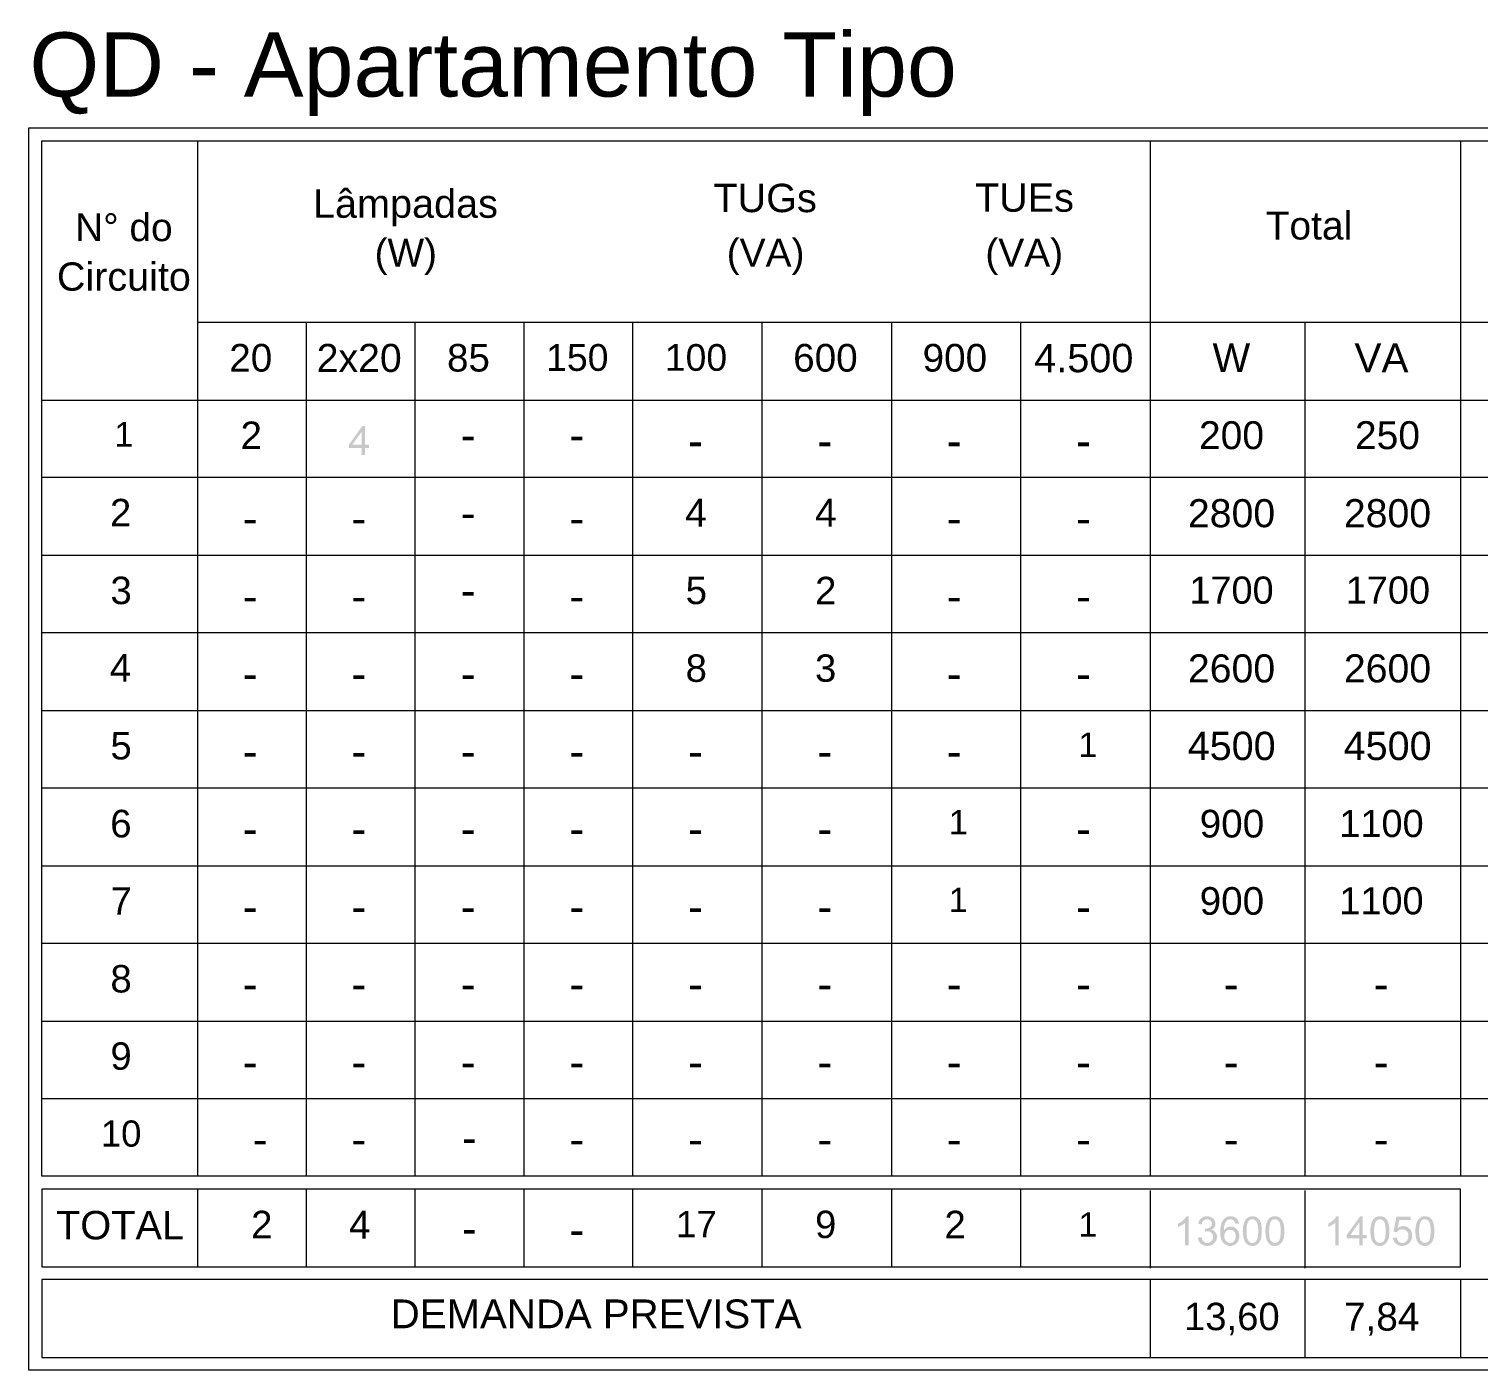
# Model space of a CAD drawing. Header units: millimetres. Extents: x 53 to 176, y -29 to 32.
# Drawn here: x 52.88 to 61.65, y -16.71 to -8.58 of the extents above; entities that cross this region are included whole.
import ezdxf

# ---------------------------------------------------------------- set-up
doc = ezdxf.new("R2010")
doc.units = ezdxf.units.MM
doc.layers.add('11 - Quadro de cargas', color=7, linetype='Continuous', lineweight=30)
doc.styles.add('Arial0', font='arial.ttf', dxfattribs={"height": 3.14658})

msp = doc.modelspace()

# ---------------------------------------------------------------- hatches: boundary and pattern name
at = {"layer": '11 - Quadro de cargas', "true_color": 0x000007}
h = msp.add_hatch(color=7, dxfattribs=at)
h.paths.add_polyline_path([(54.8892, -11.164), (54.8892, -11.1221), (54.8124, -11.1221), (54.8124, -11.1011), (54.8934, -10.988), (54.9101, -10.988), (54.9101, -11.1011), (54.9339, -11.1011), (54.9339, -11.1221), (54.9101, -11.1221), (54.9101, -11.164)])
h.paths.add_polyline_path([(54.8892, -11.1011), (54.8892, -11.0229), (54.8333, -11.1011)])
for points in [[(55.501, -11.0746), (55.501, -11.0536), (55.5666, -11.0536), (55.5666, -11.0746)], [(56.1588, -11.0746), (56.1588, -11.0536), (56.2245, -11.0536), (56.2245, -11.0746)], [(56.8768, -11.1109), (56.8768, -11.0885), (56.9438, -11.0885), (56.9438, -11.1109)], [(57.6604, -11.1109), (57.6604, -11.0885), (57.726, -11.0885), (57.726, -11.1109)], [(58.4425, -11.1109), (58.4425, -11.0885), (58.5096, -11.0885), (58.5096, -11.1109)], [(59.2261, -11.1109), (59.2261, -11.0885), (59.2918, -11.0885), (59.2918, -11.1109)], [(54.181, -11.5788), (54.181, -11.5579), (54.2467, -11.5579), (54.2467, -11.5788)], [(54.8389, -11.5788), (54.8389, -11.5579), (54.9046, -11.5579), (54.9046, -11.5788)], [(55.501, -11.5467), (55.501, -11.5257), (55.5666, -11.5257), (55.5666, -11.5467)], [(56.1588, -11.5788), (56.1588, -11.5579), (56.2245, -11.5579), (56.2245, -11.5788)], [(58.4425, -11.5788), (58.4425, -11.5579), (58.5096, -11.5579), (58.5096, -11.5788)], [(59.2261, -11.5788), (59.2261, -11.5579), (59.2918, -11.5579), (59.2918, -11.5788)], [(55.501, -12.016), (55.501, -11.9936), (55.5666, -11.9936), (55.5666, -12.016)], [(54.181, -12.0509), (54.181, -12.03), (54.2467, -12.03), (54.2467, -12.0509)], [(54.8389, -12.0509), (54.8389, -12.03), (54.9046, -12.03), (54.9046, -12.0509)], [(56.1588, -12.0509), (56.1588, -12.03), (56.2245, -12.03), (56.2245, -12.0509)], [(58.4425, -12.0509), (58.4425, -12.03), (58.5096, -12.03), (58.5096, -12.0509)], [(59.2261, -12.0509), (59.2261, -12.03), (59.2918, -12.03), (59.2918, -12.0509)], [(54.181, -12.5202), (54.181, -12.4979), (54.2467, -12.4979), (54.2467, -12.5202)], [(54.8389, -12.5202), (54.8389, -12.4979), (54.9046, -12.4979), (54.9046, -12.5202)], [(55.501, -12.5202), (55.501, -12.4979), (55.5666, -12.4979), (55.5666, -12.5202)], [(56.1588, -12.5202), (56.1588, -12.4979), (56.2245, -12.4979), (56.2245, -12.5202)], [(58.4425, -12.5202), (58.4425, -12.4979), (58.5096, -12.4979), (58.5096, -12.5202)], [(59.2261, -12.5202), (59.2261, -12.4979), (59.2918, -12.4979), (59.2918, -12.5202)], [(54.181, -12.9909), (54.181, -12.97), (54.2467, -12.97), (54.2467, -12.9909)], [(54.8389, -12.9909), (54.8389, -12.97), (54.9046, -12.97), (54.9046, -12.9909)], [(55.501, -12.9909), (55.501, -12.97), (55.5666, -12.97), (55.5666, -12.9909)], [(56.1588, -12.9909), (56.1588, -12.97), (56.2245, -12.97), (56.2245, -12.9909)], [(56.8768, -12.9909), (56.8768, -12.97), (56.9438, -12.97), (56.9438, -12.9909)], [(57.6604, -12.9909), (57.6604, -12.97), (57.726, -12.97), (57.726, -12.9909)], [(58.4425, -12.9909), (58.4425, -12.97), (58.5096, -12.97), (58.5096, -12.9909)], [(54.181, -13.4602), (54.181, -13.4379), (54.2467, -13.4379), (54.2467, -13.4602)], [(54.8389, -13.4602), (54.8389, -13.4379), (54.9046, -13.4379), (54.9046, -13.4602)], [(55.501, -13.4602), (55.501, -13.4379), (55.5666, -13.4379), (55.5666, -13.4602)], [(56.1588, -13.4602), (56.1588, -13.4379), (56.2245, -13.4379), (56.2245, -13.4602)], [(56.8768, -13.4602), (56.8768, -13.4379), (56.9438, -13.4379), (56.9438, -13.4602)], [(57.6604, -13.4602), (57.6604, -13.4379), (57.726, -13.4379), (57.726, -13.4602)], [(59.2261, -13.4602), (59.2261, -13.4379), (59.2918, -13.4379), (59.2918, -13.4602)], [(54.181, -13.9323), (54.181, -13.91), (54.2467, -13.91), (54.2467, -13.9323)], [(54.8389, -13.9323), (54.8389, -13.91), (54.9046, -13.91), (54.9046, -13.9323)], [(55.501, -13.9323), (55.501, -13.91), (55.5666, -13.91), (55.5666, -13.9323)], [(56.1588, -13.9323), (56.1588, -13.91), (56.2245, -13.91), (56.2245, -13.9323)], [(56.8768, -13.9323), (56.8768, -13.91), (56.9438, -13.91), (56.9438, -13.9323)], [(57.6604, -13.9323), (57.6604, -13.91), (57.726, -13.91), (57.726, -13.9323)], [(59.2261, -13.9323), (59.2261, -13.91), (59.2918, -13.91), (59.2918, -13.9323)], [(54.181, -14.4003), (54.181, -14.3793), (54.2467, -14.3793), (54.2467, -14.4003)], [(54.8389, -14.4003), (54.8389, -14.3793), (54.9046, -14.3793), (54.9046, -14.4003)], [(55.501, -14.4003), (55.501, -14.3793), (55.5666, -14.3793), (55.5666, -14.4003)], [(56.1588, -14.4003), (56.1588, -14.3793), (56.2245, -14.3793), (56.2245, -14.4003)], [(56.8768, -14.4003), (56.8768, -14.3793), (56.9438, -14.3793), (56.9438, -14.4003)], [(57.6604, -14.4003), (57.6604, -14.3793), (57.726, -14.3793), (57.726, -14.4003)], [(58.4425, -14.4003), (58.4425, -14.3793), (58.5096, -14.3793), (58.5096, -14.4003)], [(59.2261, -14.4003), (59.2261, -14.3793), (59.2918, -14.3793), (59.2918, -14.4003)], [(60.1201, -14.4003), (60.1201, -14.3793), (60.1857, -14.3793), (60.1857, -14.4003)], [(61.0279, -14.4003), (61.0279, -14.3793), (61.095, -14.3793), (61.095, -14.4003)], [(54.181, -14.8724), (54.181, -14.85), (54.2467, -14.85), (54.2467, -14.8724)], [(54.8389, -14.8724), (54.8389, -14.85), (54.9046, -14.85), (54.9046, -14.8724)], [(55.501, -14.8724), (55.501, -14.85), (55.5666, -14.85), (55.5666, -14.8724)], [(56.1588, -14.8724), (56.1588, -14.85), (56.2245, -14.85), (56.2245, -14.8724)], [(56.8768, -14.8724), (56.8768, -14.85), (56.9438, -14.85), (56.9438, -14.8724)], [(57.6604, -14.8724), (57.6604, -14.85), (57.726, -14.85), (57.726, -14.8724)], [(58.4425, -14.8724), (58.4425, -14.85), (58.5096, -14.85), (58.5096, -14.8724)], [(59.2261, -14.8724), (59.2261, -14.85), (59.2918, -14.85), (59.2918, -14.8724)], [(60.1201, -14.8724), (60.1201, -14.85), (60.1857, -14.85), (60.1857, -14.8724)], [(61.0279, -14.8724), (61.0279, -14.85), (61.095, -14.85), (61.095, -14.8724)], [(54.2411, -15.3403), (54.2411, -15.3193), (54.3081, -15.3193), (54.3081, -15.3403)], [(54.8389, -15.3403), (54.8389, -15.3193), (54.9046, -15.3193), (54.9046, -15.3403)], [(55.508, -15.3305), (55.508, -15.3082), (55.5736, -15.3082), (55.5736, -15.3305)], [(56.1588, -15.3403), (56.1588, -15.3193), (56.2245, -15.3193), (56.2245, -15.3403)], [(56.8768, -15.3403), (56.8768, -15.3193), (56.9438, -15.3193), (56.9438, -15.3403)], [(57.6604, -15.3403), (57.6604, -15.3193), (57.726, -15.3193), (57.726, -15.3403)], [(58.4425, -15.3403), (58.4425, -15.3193), (58.5096, -15.3193), (58.5096, -15.3403)], [(59.2261, -15.3403), (59.2261, -15.3193), (59.2918, -15.3193), (59.2918, -15.3403)], [(60.1201, -15.3403), (60.1201, -15.3193), (60.1857, -15.3193), (60.1857, -15.3403)], [(61.0279, -15.3403), (61.0279, -15.3193), (61.095, -15.3193), (61.095, -15.3403)], [(55.508, -15.8808), (55.508, -15.8585), (55.5736, -15.8585), (55.5736, -15.8808)], [(56.1588, -15.8878), (56.1588, -15.8669), (56.2245, -15.8669), (56.2245, -15.8878)]]:
    msp.add_hatch(color=7, dxfattribs=at).paths.add_polyline_path(points)
h = msp.add_hatch(color=7, dxfattribs=at)
edge = h.paths.add_edge_path()
edge.add_line((59.8966, -15.9507), (59.8742, -15.9507))
edge.add_line((59.8742, -15.9507), (59.8742, -15.8138))
edge.add_spline(control_points=[(59.8742, -15.8138), (59.87, -15.8194), (59.863, -15.8236), (59.8547, -15.8291), (59.8547, -15.8291), (59.8463, -15.8333), (59.8379, -15.8375), (59.8309, -15.8403)], knot_values=[0, 0, 0, 0, 0.125, 0.125, 0.125, 0.125, 1, 1, 1, 1], degree=3, periodic=0)
edge.add_line((59.8309, -15.8403), (59.8309, -15.8194))
edge.add_spline(control_points=[(59.8309, -15.8194), (59.8435, -15.8138), (59.8547, -15.8068), (59.863, -15.7984), (59.863, -15.7984), (59.8728, -15.79), (59.8784, -15.7831), (59.8826, -15.7747)], knot_values=[0, 0, 0, 0, 0.125, 0.125, 0.125, 0.125, 1, 1, 1, 1], degree=3, periodic=0)
edge.add_line((59.8826, -15.7747), (59.8966, -15.7747))
edge.add_line((59.8966, -15.7747), (59.8966, -15.9507))
edge = h.paths.add_edge_path()
edge.add_line((59.951, -15.9046), (59.9734, -15.9018))
edge.add_spline(control_points=[(59.9734, -15.9018), (59.9762, -15.9143), (59.9804, -15.9227), (59.986, -15.9283), (59.986, -15.9283), (59.9915, -15.9339), (59.9985, -15.9367), (60.0069, -15.9367), (60.0069, -15.9367), (60.0181, -15.9367), (60.0265, -15.9325), (60.0335, -15.9255), (60.0335, -15.9255), (60.0404, -15.9185), (60.0432, -15.9102), (60.0432, -15.9004), (60.0432, -15.9004), (60.0432, -15.8906), (60.0404, -15.8822), (60.0335, -15.8752), (60.0335, -15.8752), (60.0279, -15.8697), (60.0195, -15.8655), (60.0097, -15.8655), (60.0097, -15.8655), (60.0055, -15.8655), (59.9999, -15.8669), (59.9943, -15.8683)], knot_values=[0, 0, 0, 0, 0.035714, 0.035714, 0.035714, 0.035714, 0.071429, 0.071429, 0.071429, 0.071429, 0.107143, 0.107143, 0.107143, 0.107143, 0.142857, 0.142857, 0.142857, 0.142857, 0.178571, 0.178571, 0.178571, 0.178571, 0.214286, 0.214286, 0.214286, 0.214286, 1, 1, 1, 1], degree=3, periodic=0)
edge.add_line((59.9943, -15.8683), (59.9957, -15.8487))
edge.add_spline(control_points=[(59.9957, -15.8487), (59.9985, -15.8501), (59.9985, -15.8501), (59.9999, -15.8501), (59.9999, -15.8501), (60.0097, -15.8501), (60.0167, -15.8473), (60.0251, -15.8417), (60.0251, -15.8417), (60.0321, -15.8375), (60.0362, -15.8305), (60.0362, -15.8208), (60.0362, -15.8208), (60.0362, -15.8124), (60.0335, -15.8054), (60.0279, -15.8012), (60.0279, -15.8012), (60.0223, -15.7956), (60.0153, -15.7928), (60.0069, -15.7928), (60.0069, -15.7928), (59.9985, -15.7928), (59.9915, -15.7956), (59.986, -15.8012), (59.986, -15.8012), (59.9804, -15.8054), (59.9762, -15.8138), (59.9748, -15.825)], knot_values=[0, 0, 0, 0, 0.035714, 0.035714, 0.035714, 0.035714, 0.071429, 0.071429, 0.071429, 0.071429, 0.107143, 0.107143, 0.107143, 0.107143, 0.142857, 0.142857, 0.142857, 0.142857, 0.178571, 0.178571, 0.178571, 0.178571, 0.214286, 0.214286, 0.214286, 0.214286, 1, 1, 1, 1], degree=3, periodic=0)
edge.add_line((59.9748, -15.825), (59.9538, -15.8208))
edge.add_spline(control_points=[(59.9538, -15.8208), (59.9566, -15.8054), (59.9622, -15.7942), (59.972, -15.7872), (59.972, -15.7872), (59.9804, -15.7789), (59.9929, -15.7747), (60.0069, -15.7747), (60.0069, -15.7747), (60.0167, -15.7747), (60.0251, -15.7775), (60.0335, -15.7817), (60.0335, -15.7817), (60.0404, -15.7858), (60.0474, -15.7914), (60.0516, -15.7984), (60.0516, -15.7984), (60.0558, -15.8054), (60.0572, -15.8124), (60.0572, -15.8208), (60.0572, -15.8208), (60.0572, -15.8277), (60.0558, -15.8347), (60.0516, -15.8417), (60.0516, -15.8417), (60.0474, -15.8473), (60.0418, -15.8529), (60.0335, -15.8557), (60.0335, -15.8557), (60.0446, -15.8585), (60.0516, -15.8641), (60.0572, -15.871), (60.0572, -15.871), (60.0642, -15.878), (60.067, -15.8878), (60.067, -15.899), (60.067, -15.899), (60.067, -15.9143), (60.0614, -15.9283), (60.0502, -15.9381), (60.0502, -15.9381), (60.039, -15.9493), (60.0251, -15.9549), (60.0069, -15.9549), (60.0069, -15.9549), (59.9915, -15.9549), (59.979, -15.9493), (59.9692, -15.9409), (59.9692, -15.9409), (59.9594, -15.9311), (59.9524, -15.9199), (59.951, -15.9046)], knot_values=[0, 0, 0, 0, 0.019231, 0.019231, 0.019231, 0.019231, 0.038462, 0.038462, 0.038462, 0.038462, 0.057692, 0.057692, 0.057692, 0.057692, 0.076923, 0.076923, 0.076923, 0.076923, 0.096154, 0.096154, 0.096154, 0.096154, 0.115385, 0.115385, 0.115385, 0.115385, 0.134615, 0.134615, 0.134615, 0.134615, 0.153846, 0.153846, 0.153846, 0.153846, 0.173077, 0.173077, 0.173077, 0.173077, 0.192308, 0.192308, 0.192308, 0.192308, 0.211538, 0.211538, 0.211538, 0.211538, 0.230769, 0.230769, 0.230769, 0.230769, 1, 1, 1, 1], degree=3, periodic=0)
edge = h.paths.add_edge_path()
edge.add_line((60.1997, -15.8194), (60.1787, -15.8208))
edge.add_spline(control_points=[(60.1787, -15.8208), (60.1759, -15.8124), (60.1731, -15.8054), (60.1703, -15.8026), (60.1703, -15.8026), (60.1647, -15.7956), (60.1564, -15.7928), (60.148, -15.7928), (60.148, -15.7928), (60.141, -15.7928), (60.1354, -15.7942), (60.1298, -15.7984), (60.1298, -15.7984), (60.1242, -15.804), (60.1187, -15.811), (60.1145, -15.8208), (60.1145, -15.8208), (60.1103, -15.8291), (60.1089, -15.8431), (60.1089, -15.8613), (60.1089, -15.8613), (60.1131, -15.8529), (60.1201, -15.8473), (60.127, -15.8431), (60.127, -15.8431), (60.1354, -15.8389), (60.1424, -15.8375), (60.1508, -15.8375), (60.1508, -15.8375), (60.1647, -15.8375), (60.1773, -15.8431), (60.1871, -15.8529), (60.1871, -15.8529), (60.1983, -15.8641), (60.2025, -15.878), (60.2025, -15.8948), (60.2025, -15.8948), (60.2025, -15.906), (60.1997, -15.9157), (60.1955, -15.9255), (60.1955, -15.9255), (60.1913, -15.9339), (60.1843, -15.9423), (60.1759, -15.9465), (60.1759, -15.9465), (60.1675, -15.9521), (60.1578, -15.9549), (60.148, -15.9549), (60.148, -15.9549), (60.1298, -15.9549), (60.1145, -15.9479), (60.1033, -15.9339), (60.1033, -15.9339), (60.0921, -15.9213), (60.0865, -15.899), (60.0865, -15.8697), (60.0865, -15.8697), (60.0865, -15.8347), (60.0935, -15.811), (60.1061, -15.7956), (60.1061, -15.7956), (60.1159, -15.7817), (60.1312, -15.7747), (60.1494, -15.7747), (60.1494, -15.7747), (60.1634, -15.7747), (60.1745, -15.7789), (60.1843, -15.7872), (60.1843, -15.7872), (60.1927, -15.7942), (60.1983, -15.8054), (60.1997, -15.8194)], knot_values=[0, 0, 0, 0, 0.013889, 0.013889, 0.013889, 0.013889, 0.027778, 0.027778, 0.027778, 0.027778, 0.041667, 0.041667, 0.041667, 0.041667, 0.055556, 0.055556, 0.055556, 0.055556, 0.069444, 0.069444, 0.069444, 0.069444, 0.083333, 0.083333, 0.083333, 0.083333, 0.097222, 0.097222, 0.097222, 0.097222, 0.111111, 0.111111, 0.111111, 0.111111, 0.125, 0.125, 0.125, 0.125, 0.138889, 0.138889, 0.138889, 0.138889, 0.152778, 0.152778, 0.152778, 0.152778, 0.166667, 0.166667, 0.166667, 0.166667, 0.180556, 0.180556, 0.180556, 0.180556, 0.194444, 0.194444, 0.194444, 0.194444, 0.208333, 0.208333, 0.208333, 0.208333, 0.222222, 0.222222, 0.222222, 0.222222, 0.236111, 0.236111, 0.236111, 0.236111, 1, 1, 1, 1], degree=3, periodic=0)
edge = h.paths.add_edge_path()
edge.add_spline(control_points=[(60.1117, -15.8948), (60.1117, -15.9018), (60.1131, -15.9088), (60.1159, -15.9157), (60.1159, -15.9157), (60.1201, -15.9227), (60.1242, -15.9283), (60.1298, -15.9311), (60.1298, -15.9311), (60.1354, -15.9353), (60.141, -15.9367), (60.148, -15.9367), (60.148, -15.9367), (60.1564, -15.9367), (60.1647, -15.9325), (60.1703, -15.9255), (60.1703, -15.9255), (60.1773, -15.9185), (60.1801, -15.9088), (60.1801, -15.8962), (60.1801, -15.8962), (60.1801, -15.8836), (60.1773, -15.8738), (60.1703, -15.8669), (60.1703, -15.8669), (60.1647, -15.8599), (60.1564, -15.8571), (60.1466, -15.8571), (60.1466, -15.8571), (60.1368, -15.8571), (60.1284, -15.8599), (60.1214, -15.8669), (60.1214, -15.8669), (60.1145, -15.8738), (60.1117, -15.8836), (60.1117, -15.8948)], knot_values=[0, 0, 0, 0, 0.027778, 0.027778, 0.027778, 0.027778, 0.055556, 0.055556, 0.055556, 0.055556, 0.083333, 0.083333, 0.083333, 0.083333, 0.111111, 0.111111, 0.111111, 0.111111, 0.138889, 0.138889, 0.138889, 0.138889, 0.166667, 0.166667, 0.166667, 0.166667, 0.194444, 0.194444, 0.194444, 0.194444, 0.222222, 0.222222, 0.222222, 0.222222, 1, 1, 1, 1], degree=3, periodic=0)
edge = h.paths.add_edge_path()
edge.add_spline(control_points=[(60.2234, -15.8641), (60.2234, -15.8445), (60.2262, -15.8277), (60.2304, -15.8152), (60.2304, -15.8152), (60.2346, -15.8026), (60.2416, -15.7928), (60.25, -15.7858), (60.25, -15.7858), (60.2583, -15.7789), (60.2681, -15.7747), (60.2807, -15.7747), (60.2807, -15.7747), (60.2905, -15.7747), (60.2988, -15.7775), (60.3058, -15.7803), (60.3058, -15.7803), (60.3128, -15.7844), (60.3184, -15.79), (60.324, -15.797), (60.324, -15.797), (60.3282, -15.804), (60.3324, -15.8124), (60.3352, -15.8236), (60.3352, -15.8236), (60.3365, -15.8333), (60.3379, -15.8473), (60.3379, -15.8641), (60.3379, -15.8641), (60.3379, -15.885), (60.3365, -15.9018), (60.3324, -15.9143), (60.3324, -15.9143), (60.3282, -15.9269), (60.3212, -15.9367), (60.3128, -15.9437), (60.3128, -15.9437), (60.3044, -15.9507), (60.2946, -15.9549), (60.2807, -15.9549), (60.2807, -15.9549), (60.2639, -15.9549), (60.2513, -15.9479), (60.2416, -15.9367), (60.2416, -15.9367), (60.2304, -15.9213), (60.2234, -15.8976), (60.2234, -15.8641)], knot_values=[0, 0, 0, 0, 0.020833, 0.020833, 0.020833, 0.020833, 0.041667, 0.041667, 0.041667, 0.041667, 0.0625, 0.0625, 0.0625, 0.0625, 0.083333, 0.083333, 0.083333, 0.083333, 0.104167, 0.104167, 0.104167, 0.104167, 0.125, 0.125, 0.125, 0.125, 0.145833, 0.145833, 0.145833, 0.145833, 0.166667, 0.166667, 0.166667, 0.166667, 0.1875, 0.1875, 0.1875, 0.1875, 0.208333, 0.208333, 0.208333, 0.208333, 0.229167, 0.229167, 0.229167, 0.229167, 1, 1, 1, 1], degree=3, periodic=0)
edge = h.paths.add_edge_path()
edge.add_spline(control_points=[(60.2458, -15.8641), (60.2458, -15.8934), (60.25, -15.913), (60.2569, -15.9227), (60.2569, -15.9227), (60.2625, -15.9311), (60.2709, -15.9367), (60.2807, -15.9367), (60.2807, -15.9367), (60.2919, -15.9367), (60.2988, -15.9311), (60.3058, -15.9227), (60.3058, -15.9227), (60.3128, -15.913), (60.317, -15.8934), (60.317, -15.8641), (60.317, -15.8641), (60.317, -15.8361), (60.3128, -15.8166), (60.3058, -15.8068), (60.3058, -15.8068), (60.2988, -15.797), (60.2905, -15.7928), (60.2807, -15.7928), (60.2807, -15.7928), (60.2709, -15.7928), (60.2639, -15.797), (60.2569, -15.8054), (60.2569, -15.8054), (60.25, -15.8166), (60.2458, -15.8361), (60.2458, -15.8641)], knot_values=[0, 0, 0, 0, 0.03125, 0.03125, 0.03125, 0.03125, 0.0625, 0.0625, 0.0625, 0.0625, 0.09375, 0.09375, 0.09375, 0.09375, 0.125, 0.125, 0.125, 0.125, 0.15625, 0.15625, 0.15625, 0.15625, 0.1875, 0.1875, 0.1875, 0.1875, 0.21875, 0.21875, 0.21875, 0.21875, 1, 1, 1, 1], degree=3, periodic=0)
edge = h.paths.add_edge_path()
edge.add_spline(control_points=[(60.3603, -15.8641), (60.3603, -15.8445), (60.3631, -15.8277), (60.3673, -15.8152), (60.3673, -15.8152), (60.3715, -15.8026), (60.3771, -15.7928), (60.3854, -15.7858), (60.3854, -15.7858), (60.3938, -15.7789), (60.405, -15.7747), (60.4176, -15.7747), (60.4176, -15.7747), (60.4273, -15.7747), (60.4357, -15.7775), (60.4427, -15.7803), (60.4427, -15.7803), (60.4497, -15.7844), (60.4553, -15.79), (60.4595, -15.797), (60.4595, -15.797), (60.4651, -15.804), (60.4678, -15.8124), (60.4706, -15.8236), (60.4706, -15.8236), (60.4734, -15.8333), (60.4748, -15.8473), (60.4748, -15.8641), (60.4748, -15.8641), (60.4748, -15.885), (60.4734, -15.9018), (60.4692, -15.9143), (60.4692, -15.9143), (60.4637, -15.9269), (60.4581, -15.9367), (60.4497, -15.9437), (60.4497, -15.9437), (60.4413, -15.9507), (60.4301, -15.9549), (60.4176, -15.9549), (60.4176, -15.9549), (60.4008, -15.9549), (60.3868, -15.9479), (60.3785, -15.9367), (60.3785, -15.9367), (60.3659, -15.9213), (60.3603, -15.8976), (60.3603, -15.8641)], knot_values=[0, 0, 0, 0, 0.020833, 0.020833, 0.020833, 0.020833, 0.041667, 0.041667, 0.041667, 0.041667, 0.0625, 0.0625, 0.0625, 0.0625, 0.083333, 0.083333, 0.083333, 0.083333, 0.104167, 0.104167, 0.104167, 0.104167, 0.125, 0.125, 0.125, 0.125, 0.145833, 0.145833, 0.145833, 0.145833, 0.166667, 0.166667, 0.166667, 0.166667, 0.1875, 0.1875, 0.1875, 0.1875, 0.208333, 0.208333, 0.208333, 0.208333, 0.229167, 0.229167, 0.229167, 0.229167, 1, 1, 1, 1], degree=3, periodic=0)
edge = h.paths.add_edge_path()
edge.add_spline(control_points=[(60.3826, -15.8641), (60.3826, -15.8934), (60.3854, -15.913), (60.3924, -15.9227), (60.3924, -15.9227), (60.3994, -15.9311), (60.4078, -15.9367), (60.4176, -15.9367), (60.4176, -15.9367), (60.4273, -15.9367), (60.4357, -15.9311), (60.4427, -15.9227), (60.4427, -15.9227), (60.4497, -15.913), (60.4525, -15.8934), (60.4525, -15.8641), (60.4525, -15.8641), (60.4525, -15.8361), (60.4497, -15.8166), (60.4427, -15.8068), (60.4427, -15.8068), (60.4357, -15.797), (60.4273, -15.7928), (60.4176, -15.7928), (60.4176, -15.7928), (60.4078, -15.7928), (60.3994, -15.797), (60.3938, -15.8054), (60.3938, -15.8054), (60.3868, -15.8166), (60.3826, -15.8361), (60.3826, -15.8641)], knot_values=[0, 0, 0, 0, 0.03125, 0.03125, 0.03125, 0.03125, 0.0625, 0.0625, 0.0625, 0.0625, 0.09375, 0.09375, 0.09375, 0.09375, 0.125, 0.125, 0.125, 0.125, 0.15625, 0.15625, 0.15625, 0.15625, 0.1875, 0.1875, 0.1875, 0.1875, 0.21875, 0.21875, 0.21875, 0.21875, 1, 1, 1, 1], degree=3, periodic=0)
h = msp.add_hatch(color=7, dxfattribs=at)
edge = h.paths.add_edge_path()
edge.add_line((60.8045, -15.9507), (60.7835, -15.9507))
edge.add_line((60.7835, -15.9507), (60.7835, -15.8138))
edge.add_spline(control_points=[(60.7835, -15.8138), (60.7779, -15.8194), (60.7709, -15.8236), (60.7626, -15.8291), (60.7626, -15.8291), (60.7542, -15.8333), (60.7458, -15.8375), (60.7402, -15.8403)], knot_values=[0, 0, 0, 0, 0.125, 0.125, 0.125, 0.125, 1, 1, 1, 1], degree=3, periodic=0)
edge.add_line((60.7402, -15.8403), (60.7402, -15.8194))
edge.add_spline(control_points=[(60.7402, -15.8194), (60.7514, -15.8138), (60.7626, -15.8068), (60.7709, -15.7984), (60.7709, -15.7984), (60.7807, -15.79), (60.7863, -15.7831), (60.7905, -15.7747)], knot_values=[0, 0, 0, 0, 0.125, 0.125, 0.125, 0.125, 1, 1, 1, 1], degree=3, periodic=0)
edge.add_line((60.7905, -15.7747), (60.8045, -15.7747))
edge.add_line((60.8045, -15.7747), (60.8045, -15.9507))
h.paths.add_polyline_path([(60.9288, -15.9507), (60.9288, -15.9088), (60.852, -15.9088), (60.852, -15.8892), (60.933, -15.7761), (60.9497, -15.7761), (60.9497, -15.8892), (60.9735, -15.8892), (60.9735, -15.9088), (60.9497, -15.9088), (60.9497, -15.9507)])
h.paths.add_polyline_path([(60.9288, -15.8892), (60.9288, -15.811), (60.8743, -15.8892)])
edge = h.paths.add_edge_path()
edge.add_spline(control_points=[(60.9958, -15.8641), (60.9958, -15.8445), (60.9986, -15.8277), (61.0028, -15.8152), (61.0028, -15.8152), (61.007, -15.8026), (61.0126, -15.7928), (61.021, -15.7858), (61.021, -15.7858), (61.0293, -15.7789), (61.0405, -15.7747), (61.0531, -15.7747), (61.0531, -15.7747), (61.0629, -15.7747), (61.0712, -15.7775), (61.0782, -15.7803), (61.0782, -15.7803), (61.0852, -15.7844), (61.0908, -15.79), (61.095, -15.797), (61.095, -15.797), (61.1006, -15.804), (61.1034, -15.8124), (61.1062, -15.8236), (61.1062, -15.8236), (61.109, -15.8333), (61.1104, -15.8473), (61.1104, -15.8641), (61.1104, -15.8641), (61.1104, -15.885), (61.109, -15.9018), (61.1048, -15.9143), (61.1048, -15.9143), (61.0992, -15.9269), (61.0936, -15.9367), (61.0852, -15.9437), (61.0852, -15.9437), (61.0768, -15.9507), (61.0657, -15.9549), (61.0531, -15.9549), (61.0531, -15.9549), (61.0363, -15.9549), (61.0224, -15.9479), (61.014, -15.9367), (61.014, -15.9367), (61.0014, -15.9213), (60.9958, -15.8976), (60.9958, -15.8641)], knot_values=[0, 0, 0, 0, 0.020833, 0.020833, 0.020833, 0.020833, 0.041667, 0.041667, 0.041667, 0.041667, 0.0625, 0.0625, 0.0625, 0.0625, 0.083333, 0.083333, 0.083333, 0.083333, 0.104167, 0.104167, 0.104167, 0.104167, 0.125, 0.125, 0.125, 0.125, 0.145833, 0.145833, 0.145833, 0.145833, 0.166667, 0.166667, 0.166667, 0.166667, 0.1875, 0.1875, 0.1875, 0.1875, 0.208333, 0.208333, 0.208333, 0.208333, 0.229167, 0.229167, 0.229167, 0.229167, 1, 1, 1, 1], degree=3, periodic=0)
edge = h.paths.add_edge_path()
edge.add_spline(control_points=[(61.0182, -15.8641), (61.0182, -15.8934), (61.021, -15.913), (61.0279, -15.9227), (61.0279, -15.9227), (61.0349, -15.9311), (61.0433, -15.9367), (61.0531, -15.9367), (61.0531, -15.9367), (61.0629, -15.9367), (61.0712, -15.9311), (61.0782, -15.9227), (61.0782, -15.9227), (61.0852, -15.913), (61.088, -15.8934), (61.088, -15.8641), (61.088, -15.8641), (61.088, -15.8361), (61.0852, -15.8166), (61.0782, -15.8068), (61.0782, -15.8068), (61.0712, -15.797), (61.0629, -15.7928), (61.0531, -15.7928), (61.0531, -15.7928), (61.0433, -15.7928), (61.0349, -15.797), (61.0293, -15.8054), (61.0293, -15.8054), (61.0224, -15.8166), (61.0182, -15.8361), (61.0182, -15.8641)], knot_values=[0, 0, 0, 0, 0.03125, 0.03125, 0.03125, 0.03125, 0.0625, 0.0625, 0.0625, 0.0625, 0.09375, 0.09375, 0.09375, 0.09375, 0.125, 0.125, 0.125, 0.125, 0.15625, 0.15625, 0.15625, 0.15625, 0.1875, 0.1875, 0.1875, 0.1875, 0.21875, 0.21875, 0.21875, 0.21875, 1, 1, 1, 1], degree=3, periodic=0)
edge = h.paths.add_edge_path()
edge.add_line((61.1327, -15.906), (61.155, -15.9032))
edge.add_spline(control_points=[(61.155, -15.9032), (61.1564, -15.9143), (61.1606, -15.9227), (61.1662, -15.9283), (61.1662, -15.9283), (61.1732, -15.9339), (61.1802, -15.9367), (61.1886, -15.9367), (61.1886, -15.9367), (61.1997, -15.9367), (61.2081, -15.9325), (61.2151, -15.9241), (61.2151, -15.9241), (61.2221, -15.9171), (61.2263, -15.906), (61.2263, -15.8934), (61.2263, -15.8934), (61.2263, -15.8808), (61.2221, -15.871), (61.2151, -15.8641), (61.2151, -15.8641), (61.2081, -15.8571), (61.1997, -15.8543), (61.1886, -15.8543), (61.1886, -15.8543), (61.1816, -15.8543), (61.1746, -15.8557), (61.169, -15.8585), (61.169, -15.8585), (61.1634, -15.8613), (61.1592, -15.8655), (61.1564, -15.871)], knot_values=[0, 0, 0, 0, 0.03125, 0.03125, 0.03125, 0.03125, 0.0625, 0.0625, 0.0625, 0.0625, 0.09375, 0.09375, 0.09375, 0.09375, 0.125, 0.125, 0.125, 0.125, 0.15625, 0.15625, 0.15625, 0.15625, 0.1875, 0.1875, 0.1875, 0.1875, 0.21875, 0.21875, 0.21875, 0.21875, 1, 1, 1, 1], degree=3, periodic=0)
edge.add_line((61.1564, -15.871), (61.1355, -15.8683))
edge.add_line((61.1355, -15.8683), (61.1537, -15.7775))
edge.add_line((61.1537, -15.7775), (61.2403, -15.7775))
edge.add_line((61.2403, -15.7775), (61.2403, -15.7984))
edge.add_line((61.2403, -15.7984), (61.1704, -15.7984))
edge.add_line((61.1704, -15.7984), (61.1606, -15.8459))
edge.add_spline(control_points=[(61.1606, -15.8459), (61.1718, -15.8389), (61.183, -15.8347), (61.1942, -15.8347), (61.1942, -15.8347), (61.2095, -15.8347), (61.2221, -15.8403), (61.2333, -15.8515), (61.2333, -15.8515), (61.243, -15.8613), (61.2486, -15.8752), (61.2486, -15.892), (61.2486, -15.892), (61.2486, -15.9074), (61.2444, -15.9213), (61.2347, -15.9325), (61.2347, -15.9325), (61.2235, -15.9465), (61.2081, -15.9549), (61.1886, -15.9549), (61.1886, -15.9549), (61.1732, -15.9549), (61.1592, -15.9493), (61.1495, -15.9409), (61.1495, -15.9409), (61.1397, -15.9325), (61.1341, -15.9199), (61.1327, -15.906)], knot_values=[0, 0, 0, 0, 0.035714, 0.035714, 0.035714, 0.035714, 0.071429, 0.071429, 0.071429, 0.071429, 0.107143, 0.107143, 0.107143, 0.107143, 0.142857, 0.142857, 0.142857, 0.142857, 0.178571, 0.178571, 0.178571, 0.178571, 0.214286, 0.214286, 0.214286, 0.214286, 1, 1, 1, 1], degree=3, periodic=0)
edge = h.paths.add_edge_path()
edge.add_spline(control_points=[(61.2682, -15.8641), (61.2682, -15.8445), (61.271, -15.8277), (61.2752, -15.8152), (61.2752, -15.8152), (61.2794, -15.8026), (61.2863, -15.7928), (61.2947, -15.7858), (61.2947, -15.7858), (61.3031, -15.7789), (61.3129, -15.7747), (61.3255, -15.7747), (61.3255, -15.7747), (61.3352, -15.7747), (61.3436, -15.7775), (61.3506, -15.7803), (61.3506, -15.7803), (61.3576, -15.7844), (61.3632, -15.79), (61.3688, -15.797), (61.3688, -15.797), (61.3729, -15.804), (61.3771, -15.8124), (61.3785, -15.8236), (61.3785, -15.8236), (61.3813, -15.8333), (61.3827, -15.8473), (61.3827, -15.8641), (61.3827, -15.8641), (61.3827, -15.885), (61.3813, -15.9018), (61.3771, -15.9143), (61.3771, -15.9143), (61.3729, -15.9269), (61.366, -15.9367), (61.3576, -15.9437), (61.3576, -15.9437), (61.3492, -15.9507), (61.3394, -15.9549), (61.3255, -15.9549), (61.3255, -15.9549), (61.3087, -15.9549), (61.2961, -15.9479), (61.2863, -15.9367), (61.2863, -15.9367), (61.2738, -15.9213), (61.2682, -15.8976), (61.2682, -15.8641)], knot_values=[0, 0, 0, 0, 0.020833, 0.020833, 0.020833, 0.020833, 0.041667, 0.041667, 0.041667, 0.041667, 0.0625, 0.0625, 0.0625, 0.0625, 0.083333, 0.083333, 0.083333, 0.083333, 0.104167, 0.104167, 0.104167, 0.104167, 0.125, 0.125, 0.125, 0.125, 0.145833, 0.145833, 0.145833, 0.145833, 0.166667, 0.166667, 0.166667, 0.166667, 0.1875, 0.1875, 0.1875, 0.1875, 0.208333, 0.208333, 0.208333, 0.208333, 0.229167, 0.229167, 0.229167, 0.229167, 1, 1, 1, 1], degree=3, periodic=0)
edge = h.paths.add_edge_path()
edge.add_spline(control_points=[(61.2905, -15.8641), (61.2905, -15.8934), (61.2947, -15.913), (61.3003, -15.9227), (61.3003, -15.9227), (61.3073, -15.9311), (61.3157, -15.9367), (61.3255, -15.9367), (61.3255, -15.9367), (61.3352, -15.9367), (61.3436, -15.9311), (61.3506, -15.9227), (61.3506, -15.9227), (61.3576, -15.913), (61.3604, -15.8934), (61.3604, -15.8641), (61.3604, -15.8641), (61.3604, -15.8361), (61.3576, -15.8166), (61.3506, -15.8068), (61.3506, -15.8068), (61.3436, -15.797), (61.3352, -15.7928), (61.3255, -15.7928), (61.3255, -15.7928), (61.3157, -15.7928), (61.3073, -15.797), (61.3017, -15.8054), (61.3017, -15.8054), (61.2947, -15.8166), (61.2905, -15.8361), (61.2905, -15.8641)], knot_values=[0, 0, 0, 0, 0.03125, 0.03125, 0.03125, 0.03125, 0.0625, 0.0625, 0.0625, 0.0625, 0.09375, 0.09375, 0.09375, 0.09375, 0.125, 0.125, 0.125, 0.125, 0.15625, 0.15625, 0.15625, 0.15625, 0.1875, 0.1875, 0.1875, 0.1875, 0.21875, 0.21875, 0.21875, 0.21875, 1, 1, 1, 1], degree=3, periodic=0)

# ---------------------------------------------------------------- linework, layer by layer
at = {"layer": '11 - Quadro de cargas', "color": 7, "linetype": 'Continuous', "lineweight": 20, "true_color": 0x000007}
for points in [[(52.8751, -9.182), (70.5105, -9.182), (70.5105, -16.7063), (52.8751, -16.7063)], [(52.9533, -9.2616), (70.4323, -9.2616), (70.4323, -15.533), (52.9533, -15.533)], [(52.9533, -16.0806), (61.542, -16.0806), (61.542, -15.6113), (52.9533, -15.6113)], [(52.9533, -16.6309), (70.4323, -16.6309), (70.4323, -16.1588), (52.9533, -16.1588)]]:
    msp.add_lwpolyline(points, close=True, dxfattribs=at)
for points in [[(53.8947, -9.2616), (53.8947, -15.0609), (53.8947, -15.0609)], [(59.6619, -9.2616), (59.6619, -15.0609), (59.6619, -15.0609)], [(61.542, -9.2616), (61.542, -15.0609), (61.542, -15.0609)], [(53.8947, -10.3594), (67.3748, -10.3594), (67.3748, -10.3594)], [(54.5526, -10.3594), (54.5526, -15.0609), (54.5526, -15.0609)], [(55.2104, -10.3594), (55.2104, -15.0609), (55.2104, -15.0609)], [(55.8711, -10.3594), (55.8711, -15.0609), (55.8711, -15.0609)], [(56.529, -10.3594), (56.529, -15.0609), (56.529, -15.0609)], [(57.3126, -10.3594), (57.3126, -15.0609), (57.3126, -15.0609)], [(58.0961, -10.3594), (58.0961, -15.0609), (58.0961, -15.0609)], [(58.8783, -10.3594), (58.8783, -15.0609), (58.8783, -15.0609)], [(60.5991, -10.3594), (60.5991, -15.0609), (60.5991, -15.0609)], [(52.9533, -10.8315), (70.4323, -10.8315), (70.4323, -10.8315)], [(52.9533, -11.2995), (70.4323, -11.2995), (70.4323, -11.2995)], [(52.9533, -11.7716), (70.4323, -11.7716), (70.4323, -11.7716)], [(52.9533, -12.2395), (70.4323, -12.2395), (70.4323, -12.2395)], [(52.9533, -12.7116), (70.4323, -12.7116), (70.4323, -12.7116)], [(52.9533, -13.1795), (70.4323, -13.1795), (70.4323, -13.1795)], [(52.9533, -13.6516), (70.4323, -13.6516), (70.4323, -13.6516)], [(52.9533, -14.1209), (70.4323, -14.1209), (70.4323, -14.1209)], [(52.9533, -14.593), (70.4323, -14.593), (70.4323, -14.593)], [(52.9533, -14.593), (70.4323, -14.593), (70.4323, -14.593)], [(52.9533, -15.0609), (70.4323, -15.0609), (70.4323, -15.0609)], [(53.8947, -15.0609), (53.8947, -15.533), (53.8947, -15.533)], [(54.5526, -15.0609), (54.5526, -15.533), (54.5526, -15.533)], [(55.2104, -15.0609), (55.2104, -15.5288), (55.2104, -15.5288)], [(55.8711, -15.0609), (55.8711, -15.5288), (55.8711, -15.5288)], [(56.529, -15.0609), (56.529, -15.533), (56.529, -15.533)], [(57.3126, -15.0609), (57.3126, -15.533), (57.3126, -15.533)], [(58.0961, -15.0609), (58.0961, -15.533), (58.0961, -15.533)], [(58.8783, -15.0609), (58.8783, -15.533), (58.8783, -15.533)], [(59.6619, -15.0609), (59.6619, -15.533), (59.6619, -15.533)], [(60.5991, -15.0609), (60.5991, -15.533), (60.5991, -15.533)], [(61.542, -15.0609), (61.542, -15.533), (61.542, -15.533)], [(53.8947, -15.6113), (53.8947, -16.0806), (53.8947, -16.0806)], [(54.5526, -15.6113), (54.5526, -16.0806), (54.5526, -16.0806)], [(55.2104, -15.6085), (55.2104, -16.0806), (55.2104, -16.0806)], [(55.8711, -15.6085), (55.8711, -16.0806), (55.8711, -16.0806)], [(56.529, -15.6113), (56.529, -16.0806), (56.529, -16.0806)], [(57.3126, -15.6113), (57.3126, -16.0806), (57.3126, -16.0806)], [(58.0961, -15.6113), (58.0961, -16.0806), (58.0961, -16.0806)], [(58.8783, -15.6113), (58.8783, -16.0806), (58.8783, -16.0806)], [(59.6619, -15.6182), (59.6619, -16.0903), (59.6619, -16.0903)], [(60.5991, -15.6182), (60.5991, -16.0903), (60.5991, -16.0903)], [(59.6619, -16.1588), (59.6619, -16.6309), (59.6619, -16.6309)], [(60.5991, -16.1588), (60.5991, -16.6309), (60.5991, -16.6309)], [(61.542, -16.1588), (61.542, -16.6309), (61.542, -16.6309)]]:
    msp.add_lwpolyline(points, dxfattribs=at)

# ---------------------------------------------------------------- texts
at = {"layer": '11 - Quadro de cargas', "color": 7, "true_color": 0x000007, "style": 'Arial0'}
for s, height, p in [('QD - Apartamento Tipo', 0.388829, (52.8779, -8.9935)), ('Lâmpadas', 0.17163, (54.5945, -9.7275)), ('TUGs', 0.17186, (57.0179, -9.6934)), ('TUEs', 0.17153, (58.6018, -9.6908)), ('N° do', 0.16821, (53.1544, -9.869)), ('Total', 0.16882, (60.3617, -9.8592)), ('(W)', 0.16795, (54.9674, -10.0227)), ('(VA)', 0.16859, (57.0989, -10.0234)), ('(VA)', 0.16859, (58.6646, -10.0234)), ('Circuito', 0.17129, (53.0441, -10.1692)), ('20', 0.16757, (54.0875, -10.6593)), ('2x20', 0.16997, (54.6168, -10.6614)), ('85', 0.16696, (55.406, -10.6588)), ('150', 0.16227, (56.0052, -10.6547)), ('100', 0.16177, (56.7245, -10.6543)), ('600', 0.16772, (57.5011, -10.6594)), ('900', 0.16772, (58.2847, -10.6594)), ('4.500', 0.1718, (58.9607, -10.6629)), ('W', 0.1726, (60.0404, -10.6615)), ('VA', 0.17551, (60.8994, -10.664)), ('1', 0.1486, (53.3919, -11.113)), ('2', 0.1669, (54.1559, -11.1286)), ('200', 0.16898, (59.958, -11.1287)), ('250', 0.16898, (60.9022, -11.1287)), ('2', 0.166, (53.3653, -11.596)), ('4', 0.1689, (56.8474, -11.5984)), ('4', 0.1689, (57.6338, -11.5984)), ('2800', 0.16999, (59.891, -11.6017)), ('2800', 0.16999, (60.8352, -11.6017)), ('3', 0.1663, (53.3681, -12.0675)), ('5', 0.1667, (56.8502, -12.0673)), ('2', 0.1666, (57.6338, -12.0686)), ('1700', 0.16435, (59.8994, -12.0647)), ('1700', 0.16435, (60.8464, -12.0647)), ('4', 0.168, (53.3639, -12.538)), ('8', 0.1661, (56.8502, -12.5383)), ('3', 0.1654, (57.6338, -12.5377)), ('2600', 0.16999, (59.891, -12.5417)), ('2600', 0.16999, (60.8352, -12.5417)), ('5', 0.1661, (53.3681, -13.0082)), ('1', 0.1476, (59.2275, -12.9926)), ('4500', 0.17134, (59.8896, -13.0119)), ('4500', 0.17134, (60.8338, -13.0119)), ('6', 0.167, (53.3667, -13.4802)), ('1', 0.1486, (58.4439, -13.4624)), ('900', 0.16772, (59.9622, -13.4809)), ('1100', 0.16449, (60.8073, -13.4781)), ('7', 0.1647, (53.3695, -13.9476)), ('1', 0.1476, (58.4439, -13.9326)), ('900', 0.16749, (59.9622, -13.9489)), ('1100', 0.16435, (60.8073, -13.9462)), ('8', 0.1661, (53.3681, -14.4197)), ('9', 0.1661, (53.3681, -14.8877)), ('10', 0.15865, (53.3095, -15.3534)), ('TOTAL', 0.17235, (53.0385, -15.915)), ('2', 0.166, (54.2201, -15.9078)), ('4', 0.168, (54.8124, -15.9097)), ('17', 0.15915, (56.7916, -15.902)), ('9', 0.1661, (57.6338, -15.9073)), ('2', 0.166, (58.4174, -15.9078)), ('1', 0.1476, (59.2275, -15.8992)), ('DEMANDA PREVISTA', 0.174161, (55.0652, -16.4532)), ('13,60', 0.16579, (59.8672, -16.4648)), ('7,84', 0.16837, (60.8352, -16.4674))]:
    msp.add_text(s, height=height, dxfattribs=at).set_placement(p)

doc.saveas('drawing.dxf')
